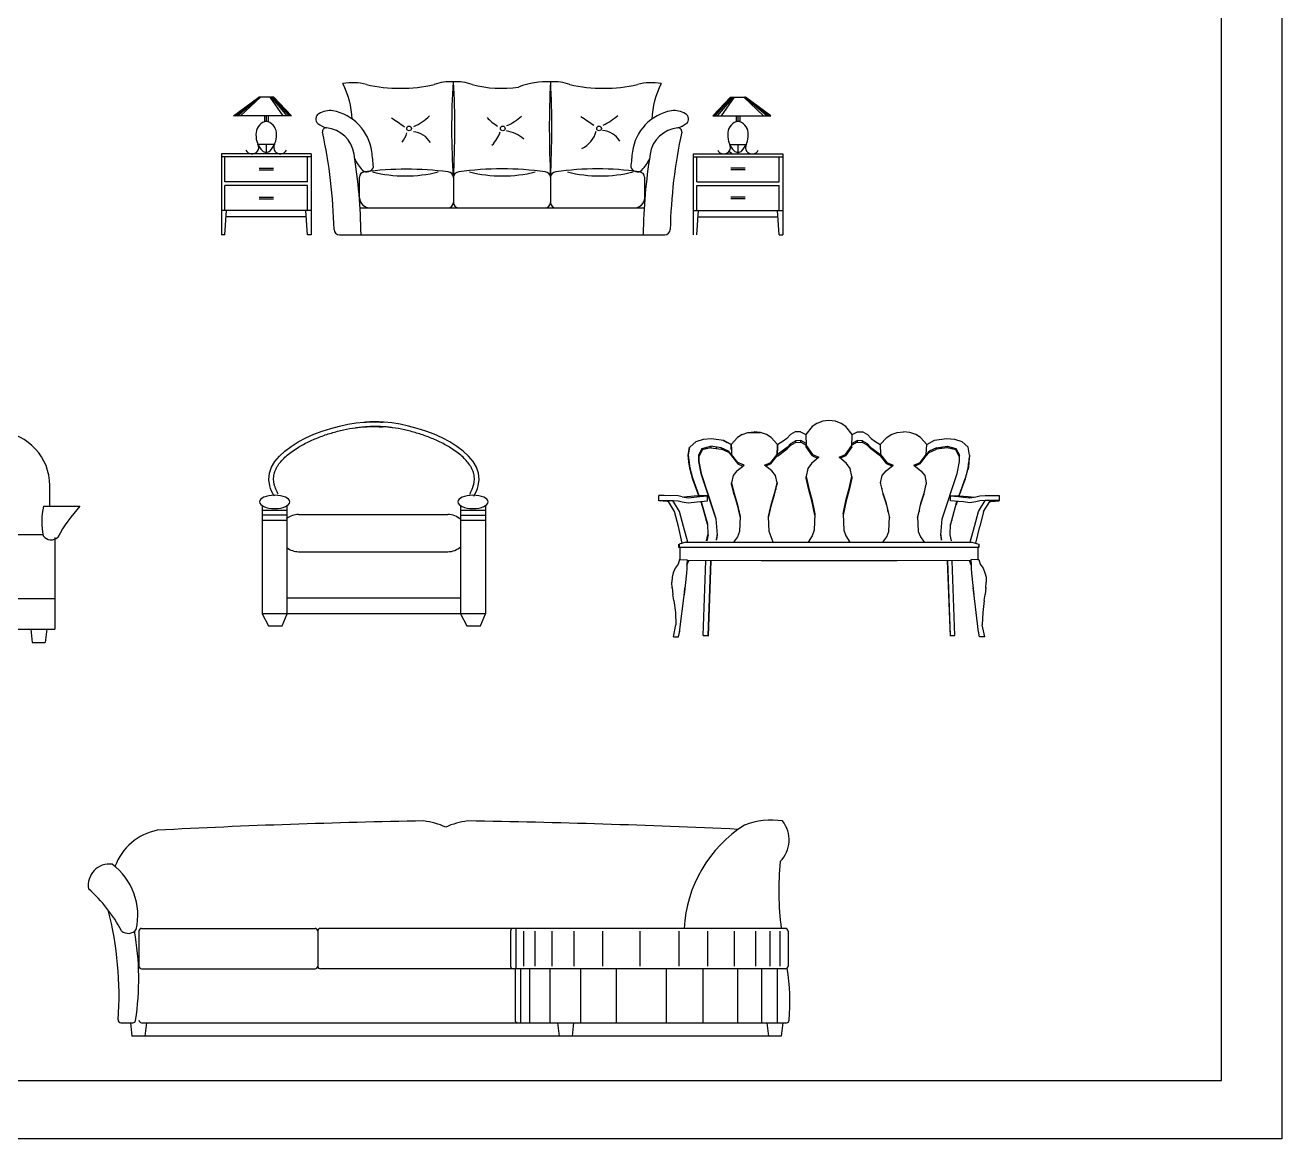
# Model space of a CAD drawing. Header units: inches. Extents: x 11.4 to 53.9, y 10.8 to 35.6.
# Drawn here: x 46.88 to 53.88, y 10.85 to 17.05 of the extents above; entities that cross this region are included whole.
import ezdxf

# ---------------------------------------------------------------- set-up
doc = ezdxf.new("R2010")
doc.units = ezdxf.units.IN
doc.header["$MEASUREMENT"] = 0
for name, color, linetype in [('02', 2, 'Continuous'), ('1', 1, 'Continuous'), ('4', 4, 'Continuous'), ('kadrbm', 4, 'Continuous')]:
    doc.layers.add(name, color=color, linetype=linetype)

# ---------------------------------------------------------------- blocks, each defined once
blk = doc.blocks.new('kadrbm')
at = {"layer": 'kadrbm', "color": 4}
blk.add_lwpolyline([(0, 0), (0, 24.7972), (21, 24.7972), (21, 0), (0, 0)], close=True, dxfattribs=at)
blk.add_lwpolyline([(20.6631, 0.3257), (20.6631, 24.4603), (0.3369, 24.4603), (0.3369, 0.3257), (20.6631, 0.3257)], dxfattribs=at)

msp = doc.modelspace()

# ---------------------------------------------------------------- linework, layer by layer
at = {"layer": '02'}
for p, q in [((48.0383, 16.5398), (48.1799, 16.6443)), ((48.0477, 16.5398), (48.1819, 16.6443)), ((48.0608, 16.5398), (48.1845, 16.6443)), ((48.0785, 16.5398), (48.1888, 16.6443)), ((48.2629, 16.6443), (48.1799, 16.6443)), ((48.242, 16.6443), (48.3145, 16.5398)), ((48.2482, 16.6443), (48.3365, 16.5398)), ((48.2551, 16.6443), (48.3493, 16.5398)), ((48.261, 16.6443), (48.356, 16.5398)), ((48.2629, 16.6443), (48.3614, 16.5398)), ((50.8063, 16.6443), (50.7079, 16.5398)), ((50.8083, 16.6443), (50.7133, 16.5398)), ((50.8141, 16.6443), (50.72, 16.5398)), ((50.8211, 16.6443), (50.7327, 16.5398)), ((50.8273, 16.6443), (50.7548, 16.5398)), ((50.8063, 16.6443), (50.8894, 16.6443)), ((50.9908, 16.5398), (50.8804, 16.6443)), ((51.0085, 16.5398), (50.8848, 16.6443)), ((51.0215, 16.5398), (50.8873, 16.6443)), ((51.0309, 16.5398), (50.8894, 16.6443)), ((48.3614, 16.5398), (48.0383, 16.5398)), ((48.2114, 16.5398), (48.2114, 16.5077)), ((48.2214, 16.5398), (48.2214, 16.5094)), ((48.2314, 16.5398), (48.2314, 16.5077)), ((50.7079, 16.5398), (51.0309, 16.5398)), ((50.8379, 16.5398), (50.8379, 16.5077)), ((50.8479, 16.5398), (50.8479, 16.5094)), ((50.8579, 16.5398), (50.8579, 16.5077)), ((48.2667, 16.3803), (48.1761, 16.3803)), ((48.2214, 16.3803), (48.2214, 16.3279)), ((50.8025, 16.3803), (50.8932, 16.3803)), ((50.8479, 16.3803), (50.8479, 16.3279)), ((50.8127, 16.3279), (50.7981, 16.3425)), ((48.7398, 16.0831), (48.7398, 16.1979)), ((49.2634, 16.1979), (49.2634, 16.0579)), ((49.8044, 16.1979), (49.8044, 16.0579)), ((50.3294, 16.0831), (50.3294, 16.1979)), ((48.7437, 16.0279), (50.3255, 16.0279)), ((48.6287, 15.8779), (50.4406, 15.8779)), ((51.3194, 14.8401), (51.2864, 14.8285)), ((51.3545, 14.8439), (51.3194, 14.8401)), ((51.39, 14.8401), (51.3545, 14.8439)), ((51.423, 14.8285), (51.39, 14.8401)), ((50.8704, 14.7668), (50.8448, 14.7502)), ((50.8704, 14.7668), (50.9034, 14.7772)), ((50.9034, 14.7772), (50.9386, 14.7807)), ((50.9034, 14.7772), (50.974, 14.7772)), ((50.974, 14.7772), (50.9386, 14.7807)), ((51.0071, 14.7668), (50.974, 14.7772)), ((51.0323, 14.7502), (51.0071, 14.7668)), ((51.1398, 14.7656), (51.1196, 14.7445)), ((51.1668, 14.7807), (51.1398, 14.7656)), ((51.1962, 14.7821), (51.1668, 14.7807)), ((51.1962, 14.7821), (51.225, 14.7665)), ((51.2612, 14.8103), (51.225, 14.7665)), ((51.225, 14.7665), (51.2275, 14.7055)), ((51.2864, 14.8285), (51.2612, 14.8103)), ((51.4482, 14.8103), (51.423, 14.8285)), ((51.4844, 14.7665), (51.4482, 14.8103)), ((51.482, 14.697), (51.4844, 14.7665)), ((51.4844, 14.7665), (51.5132, 14.7821)), ((51.5132, 14.7821), (51.5427, 14.7807)), ((51.5427, 14.7807), (51.5696, 14.7656)), ((51.5696, 14.7656), (51.5899, 14.7445)), ((51.6758, 14.7502), (51.701, 14.7668)), ((51.701, 14.7668), (51.734, 14.7772)), ((51.734, 14.7772), (51.7695, 14.7807)), ((51.8046, 14.7772), (51.7695, 14.7807)), ((51.8376, 14.7668), (51.8046, 14.7772)), ((51.8632, 14.7502), (51.8376, 14.7668)), ((50.5705, 14.6508), (50.5783, 14.6955)), ((50.5719, 14.6508), (50.5797, 14.6955)), ((50.5797, 14.6955), (50.6159, 14.7277)), ((50.6145, 14.7277), (50.6553, 14.741)), ((50.6468, 14.6882), (50.6965, 14.7007)), ((50.6539, 14.741), (50.7011, 14.7433)), ((50.6723, 14.6868), (50.6723, 14.6944)), ((50.7565, 14.6927), (50.6951, 14.7007)), ((50.6965, 14.7007), (50.6965, 14.6929)), ((50.6997, 14.7433), (50.7675, 14.7341)), ((50.7263, 14.6967), (50.7263, 14.6889)), ((50.766, 14.7341), (50.7873, 14.7223)), ((50.7675, 14.7341), (50.809, 14.7104)), ((50.8104, 14.7104), (50.7888, 14.7223)), ((50.8448, 14.7502), (50.809, 14.7104)), ((50.809, 14.7104), (50.8115, 14.6548)), ((50.8101, 14.6828), (50.809, 14.7104)), ((50.8104, 14.7104), (50.8115, 14.6828)), ((51.0685, 14.7104), (51.0323, 14.7502)), ((51.066, 14.6473), (51.0685, 14.7104)), ((51.0674, 14.6548), (51.0699, 14.7104)), ((51.1217, 14.6946), (51.0674, 14.6548)), ((51.0685, 14.7104), (51.0685, 14.7026)), ((51.099, 14.7296), (51.0699, 14.7104)), ((51.1196, 14.7445), (51.099, 14.7296)), ((51.1217, 14.6946), (51.1419, 14.7157)), ((51.1419, 14.7071), (51.1217, 14.6861)), ((51.1217, 14.6861), (51.1217, 14.6946)), ((51.1419, 14.7157), (51.1689, 14.7306)), ((51.1419, 14.7071), (51.1689, 14.722)), ((51.1419, 14.7071), (51.1419, 14.7157)), ((51.1984, 14.7322), (51.1689, 14.7306)), ((51.1689, 14.7306), (51.1689, 14.722)), ((51.1689, 14.722), (51.1984, 14.7237)), ((51.2271, 14.7164), (51.1984, 14.7322)), ((51.1984, 14.7237), (51.1984, 14.7322)), ((51.1984, 14.7237), (51.2268, 14.7078)), ((51.2275, 14.697), (51.2268, 14.7078)), ((51.2275, 14.7055), (51.2626, 14.656)), ((51.2275, 14.697), (51.2275, 14.7055)), ((51.2626, 14.6475), (51.2275, 14.697)), ((51.4468, 14.656), (51.482, 14.7055)), ((51.482, 14.697), (51.4468, 14.6475)), ((51.482, 14.697), (51.482, 14.7055)), ((51.4823, 14.7164), (51.5111, 14.7322)), ((51.5111, 14.7237), (51.4823, 14.7078)), ((51.5405, 14.7306), (51.5111, 14.7322)), ((51.5111, 14.7322), (51.5111, 14.7237)), ((51.5111, 14.7237), (51.5405, 14.722)), ((51.5405, 14.7306), (51.5675, 14.7157)), ((51.5405, 14.722), (51.5405, 14.7306)), ((51.5675, 14.7071), (51.5405, 14.722)), ((51.5675, 14.7157), (51.5877, 14.6946)), ((51.5675, 14.7071), (51.5675, 14.7157)), ((51.5877, 14.6861), (51.5675, 14.7071)), ((51.5877, 14.6946), (51.642, 14.6548)), ((51.5877, 14.6861), (51.5877, 14.6946)), ((51.5899, 14.7445), (51.6105, 14.7296)), ((51.6105, 14.7296), (51.6396, 14.7104)), ((51.6396, 14.7104), (51.6758, 14.7502)), ((51.6396, 14.7104), (51.642, 14.6548)), ((51.899, 14.7104), (51.8632, 14.7502)), ((51.8965, 14.6548), (51.899, 14.7104)), ((51.899, 14.7104), (51.942, 14.7341)), ((51.942, 14.7341), (52.0083, 14.7433)), ((51.953, 14.6927), (52.013, 14.7007)), ((51.9831, 14.6889), (51.9831, 14.6967)), ((52.0083, 14.7433), (52.0541, 14.741)), ((52.013, 14.7007), (52.0612, 14.6882)), ((52.013, 14.6929), (52.013, 14.7007)), ((52.0371, 14.6944), (52.0371, 14.6868)), ((52.0541, 14.741), (52.0935, 14.7277)), ((52.0935, 14.7277), (52.1297, 14.6955)), ((52.1375, 14.6508), (52.1297, 14.6955)), ((50.5751, 14.6151), (50.5705, 14.6508)), ((50.5808, 14.5794), (50.5719, 14.6508)), ((50.6276, 14.6506), (50.6273, 14.6163)), ((50.6468, 14.6882), (50.6276, 14.6506)), ((50.6482, 14.6882), (50.629, 14.6506)), ((50.6482, 14.6806), (50.629, 14.6428)), ((50.629, 14.6506), (50.629, 14.6163)), ((50.6965, 14.6929), (50.6482, 14.6806)), ((50.6482, 14.6806), (50.6482, 14.6882)), ((50.6965, 14.6929), (50.7565, 14.6849)), ((50.7952, 14.6728), (50.755, 14.6927)), ((50.7565, 14.6849), (50.7565, 14.6927)), ((50.7565, 14.6927), (50.7966, 14.6728)), ((50.7966, 14.6653), (50.7565, 14.6849)), ((50.7952, 14.6728), (50.8115, 14.6548)), ((50.7966, 14.6712), (50.7966, 14.6653)), ((50.7966, 14.6653), (50.8111, 14.6489)), ((50.8115, 14.6473), (50.8111, 14.6489)), ((50.8463, 14.6099), (50.8115, 14.6548)), ((50.8115, 14.6548), (50.8115, 14.6473)), ((50.8115, 14.6473), (50.8463, 14.6023)), ((51.0308, 14.6099), (51.066, 14.6548)), ((51.0308, 14.6023), (51.066, 14.6473)), ((51.066, 14.6473), (51.066, 14.6548)), ((51.067, 14.6828), (51.067, 14.675)), ((51.0674, 14.6466), (51.1217, 14.6861)), ((51.1011, 14.6709), (51.1011, 14.6795)), ((51.2974, 14.6402), (51.2573, 14.6059)), ((51.2626, 14.656), (51.2974, 14.6402)), ((51.2626, 14.6475), (51.2626, 14.656)), ((51.2626, 14.6475), (51.2907, 14.6345)), ((51.412, 14.6402), (51.4468, 14.656)), ((51.4521, 14.6059), (51.412, 14.6402)), ((51.4468, 14.6475), (51.4184, 14.6345)), ((51.4468, 14.6475), (51.4468, 14.656)), ((51.642, 14.6466), (51.5877, 14.6861)), ((51.6083, 14.6795), (51.6083, 14.6709)), ((51.641, 14.6828), (51.641, 14.6785)), ((51.642, 14.6548), (51.6772, 14.6099)), ((51.642, 14.6466), (51.642, 14.6548)), ((51.6772, 14.6023), (51.642, 14.6473)), ((51.8617, 14.6099), (51.8965, 14.6548)), ((51.8617, 14.6023), (51.8965, 14.6473)), ((51.9129, 14.6728), (51.8965, 14.6548)), ((51.8965, 14.6473), (51.9129, 14.6653)), ((51.8965, 14.6548), (51.8965, 14.6473)), ((51.953, 14.6927), (51.9129, 14.6728)), ((51.9129, 14.6653), (51.953, 14.6849)), ((51.9129, 14.6728), (51.9129, 14.6653)), ((52.013, 14.6929), (51.953, 14.6849)), ((51.953, 14.6849), (51.953, 14.6927)), ((52.0612, 14.6806), (52.013, 14.6929)), ((52.0612, 14.6882), (52.0612, 14.6806)), ((52.0612, 14.6882), (52.0804, 14.6506)), ((52.0804, 14.6428), (52.0612, 14.6806)), ((52.0807, 14.6163), (52.0804, 14.6506)), ((52.0804, 14.6158), (52.0804, 14.6506)), ((52.1375, 14.6508), (52.1329, 14.6151)), ((52.1329, 14.6073), (52.1375, 14.643)), ((52.1375, 14.6508), (52.1375, 14.643)), ((50.5794, 14.5794), (50.5751, 14.6151)), ((50.5971, 14.5152), (50.5794, 14.5794)), ((50.5808, 14.5718), (50.5801, 14.5763)), ((50.5971, 14.5228), (50.5808, 14.5794)), ((50.5808, 14.5791), (50.5808, 14.5794)), ((50.5808, 14.5744), (50.5808, 14.5718)), ((50.5889, 14.5434), (50.5808, 14.5718)), ((50.6273, 14.6163), (50.6408, 14.55)), ((50.629, 14.6163), (50.6422, 14.55)), ((50.8413, 14.5642), (50.8207, 14.5375)), ((50.8413, 14.5642), (50.8814, 14.5954)), ((50.8814, 14.5954), (50.8463, 14.6099)), ((50.8463, 14.6023), (50.8463, 14.6099)), ((50.8463, 14.6023), (50.8747, 14.5902)), ((50.9961, 14.5954), (51.0308, 14.6099)), ((51.0358, 14.5642), (50.9961, 14.5954)), ((51.0308, 14.6023), (51.0024, 14.5902)), ((51.0308, 14.6099), (51.0308, 14.6023)), ((51.0567, 14.5375), (51.0358, 14.5642)), ((51.2367, 14.5763), (51.2275, 14.5325)), ((51.2573, 14.6059), (51.2367, 14.5763)), ((51.4727, 14.5763), (51.4521, 14.6059)), ((51.482, 14.5325), (51.4727, 14.5763)), ((51.6513, 14.5375), (51.6722, 14.5642)), ((51.6722, 14.5642), (51.712, 14.5954)), ((51.6772, 14.6099), (51.712, 14.5954)), ((51.6772, 14.6023), (51.6772, 14.6099)), ((51.7052, 14.5902), (51.6772, 14.6023)), ((51.8266, 14.5954), (51.8617, 14.6099)), ((51.8266, 14.5954), (51.8667, 14.5642)), ((51.8617, 14.6023), (51.833, 14.5902)), ((51.8617, 14.6099), (51.8617, 14.6023)), ((51.8667, 14.5642), (51.8873, 14.5375)), ((52.0673, 14.55), (52.0807, 14.6163)), ((52.1123, 14.5152), (52.1287, 14.5794)), ((52.1287, 14.5794), (52.1329, 14.6151)), ((52.1329, 14.6073), (52.1287, 14.5718)), ((52.1287, 14.5794), (52.1287, 14.5718)), ((52.1329, 14.6151), (52.1329, 14.6073)), ((50.5889, 14.5512), (50.5889, 14.551)), ((50.5889, 14.5434), (50.5889, 14.5462)), ((50.6205, 14.4532), (50.5957, 14.5228)), ((50.6322, 14.4241), (50.5971, 14.5228)), ((50.5971, 14.5226), (50.5971, 14.5228)), ((50.5971, 14.5152), (50.5971, 14.5188)), ((50.6219, 14.4454), (50.5971, 14.5152)), ((50.6095, 14.484), (50.6095, 14.4802)), ((50.6408, 14.55), (50.7238, 14.2968)), ((50.6422, 14.55), (50.7149, 14.329)), ((50.8207, 14.5375), (50.8115, 14.4977)), ((50.8115, 14.4977), (50.8257, 14.4379)), ((50.8115, 14.4899), (50.8115, 14.4977)), ((50.8257, 14.4303), (50.8115, 14.4899)), ((51.0514, 14.4379), (51.066, 14.4977)), ((51.0514, 14.4303), (51.066, 14.4899)), ((51.066, 14.4977), (51.0567, 14.5375)), ((51.066, 14.4977), (51.066, 14.4899)), ((51.2275, 14.5325), (51.2417, 14.4667)), ((51.2275, 14.524), (51.2275, 14.5325)), ((51.2417, 14.4582), (51.2275, 14.524)), ((51.2346, 14.4911), (51.2346, 14.4996)), ((51.4678, 14.4667), (51.482, 14.5325)), ((51.482, 14.524), (51.4678, 14.4582)), ((51.4749, 14.4996), (51.4749, 14.4911)), ((51.482, 14.5325), (51.482, 14.524)), ((51.642, 14.4977), (51.6513, 14.5375)), ((51.6566, 14.4379), (51.642, 14.4977)), ((51.642, 14.4977), (51.642, 14.4899)), ((51.642, 14.4899), (51.6566, 14.4303)), ((51.8965, 14.4977), (51.8823, 14.4379)), ((51.8823, 14.4303), (51.8965, 14.4899)), ((51.8873, 14.5375), (51.8965, 14.4977)), ((51.8965, 14.4977), (51.8965, 14.4899)), ((51.9842, 14.2968), (52.0673, 14.55)), ((52.1123, 14.5228), (52.0772, 14.4241)), ((52.0797, 14.4241), (52.1123, 14.5152)), ((52.0999, 14.4802), (52.0999, 14.488)), ((52.1123, 14.5228), (52.1123, 14.5152)), ((52.1205, 14.5512), (52.1205, 14.5434)), ((50.4367, 14.4272), (50.4072, 14.4263)), ((50.4072, 14.3986), (50.4072, 14.4263)), ((50.5155, 14.4251), (50.4367, 14.4272)), ((50.5364, 14.4192), (50.5155, 14.4251)), ((50.5364, 14.4192), (50.5701, 14.4132)), ((50.6038, 14.4227), (50.546, 14.4175)), ((50.5701, 14.4132), (50.6347, 14.4215)), ((50.6326, 14.4244), (50.6038, 14.4227)), ((50.6305, 14.4241), (50.6205, 14.4532)), ((50.6219, 14.4492), (50.6219, 14.4454)), ((50.6294, 14.4241), (50.6219, 14.4454)), ((50.678, 14.4244), (50.6326, 14.4244)), ((50.6347, 14.4215), (50.678, 14.4244)), ((50.678, 14.3967), (50.678, 14.4244)), ((50.8186, 14.4601), (50.8186, 14.4677)), ((50.8257, 14.4379), (50.8438, 14.3832)), ((50.8257, 14.4303), (50.8257, 14.4379)), ((50.8257, 14.4303), (50.8438, 14.3754)), ((51.0337, 14.3832), (51.0514, 14.4379)), ((51.0337, 14.3754), (51.0514, 14.4303)), ((51.0514, 14.4303), (51.0514, 14.4379)), ((51.0589, 14.4677), (51.0589, 14.4601)), ((51.2417, 14.4667), (51.2598, 14.4066)), ((51.2417, 14.4667), (51.2417, 14.4582)), ((51.2598, 14.3981), (51.2417, 14.4582)), ((51.4497, 14.4066), (51.4678, 14.4667)), ((51.4678, 14.4582), (51.4497, 14.3981)), ((51.4678, 14.4582), (51.4678, 14.4667)), ((51.6491, 14.4677), (51.6491, 14.4601)), ((51.6743, 14.3832), (51.6566, 14.4379)), ((51.6566, 14.4303), (51.6566, 14.4379)), ((51.6566, 14.4303), (51.6743, 14.3754)), ((51.8823, 14.4379), (51.8642, 14.3832)), ((51.8642, 14.3754), (51.8823, 14.4303)), ((51.8823, 14.4379), (51.8823, 14.4303)), ((51.8894, 14.4601), (51.8894, 14.4677)), ((52.0314, 14.4244), (52.0772, 14.4244)), ((52.0314, 14.4244), (52.0751, 14.4215)), ((52.0314, 14.3967), (52.0314, 14.4244)), ((52.0751, 14.4215), (52.0889, 14.4201)), ((52.0772, 14.4244), (52.1287, 14.4211)), ((52.0875, 14.4532), (52.0875, 14.4454)), ((52.0889, 14.4201), (52.1028, 14.4185)), ((52.1028, 14.4185), (52.1393, 14.4132)), ((52.1287, 14.4211), (52.1631, 14.4175)), ((52.1393, 14.4132), (52.173, 14.4192)), ((52.173, 14.4192), (52.1801, 14.4211)), ((52.1801, 14.4211), (52.194, 14.4251)), ((52.194, 14.4251), (52.2245, 14.4265)), ((52.2245, 14.4265), (52.2728, 14.4272)), ((52.2728, 14.4272), (52.3022, 14.4263)), ((52.3022, 14.4263), (52.3022, 14.3986)), ((48.2001, 13.7685), (48.2001, 14.3693)), ((49.4423, 14.3707), (49.4423, 13.7685)), ((50.4072, 14.3986), (50.4367, 14.3995)), ((50.4076, 14.3974), (50.4072, 14.3986)), ((50.4537, 14.3941), (50.4076, 14.3974)), ((50.4367, 14.3995), (50.4849, 14.399)), ((50.4612, 14.3929), (50.4537, 14.3941)), ((50.4945, 14.3375), (50.4604, 14.3943)), ((50.4849, 14.399), (50.5155, 14.3974)), ((50.5229, 14.3375), (50.4857, 14.399)), ((50.5155, 14.3974), (50.5364, 14.3915)), ((50.5364, 14.3915), (50.5701, 14.3856)), ((50.5701, 14.3856), (50.6205, 14.3924)), ((50.6205, 14.3924), (50.678, 14.3967)), ((50.6404, 14.3941), (50.6471, 14.3756)), ((50.6457, 14.3834), (50.6415, 14.3941)), ((50.6471, 14.3834), (50.6429, 14.3943)), ((50.6784, 14.2672), (50.6457, 14.3834)), ((50.6798, 14.2672), (50.6471, 14.3834)), ((50.6471, 14.3756), (50.6471, 14.3782)), ((50.6471, 14.3756), (50.6784, 14.2639)), ((50.6553, 14.3468), (50.6553, 14.3491)), ((50.8438, 14.3832), (50.8605, 14.3094)), ((50.8438, 14.3754), (50.8438, 14.3832)), ((50.8438, 14.3754), (50.8601, 14.303)), ((50.8519, 14.3385), (50.8519, 14.3463)), ((51.017, 14.3094), (51.0337, 14.3832)), ((51.017, 14.303), (51.0337, 14.3754)), ((51.0252, 14.3385), (51.0252, 14.3463)), ((51.0337, 14.3754), (51.0337, 14.3832)), ((51.2598, 14.4066), (51.2765, 14.3252)), ((51.2598, 14.4066), (51.2598, 14.3981)), ((51.2761, 14.3181), (51.2598, 14.3981)), ((51.2683, 14.3659), (51.2683, 14.3574)), ((51.433, 14.3252), (51.4497, 14.4066)), ((51.4497, 14.3981), (51.433, 14.3181)), ((51.4411, 14.3574), (51.4411, 14.3659)), ((51.4497, 14.3981), (51.4497, 14.4066)), ((51.691, 14.3094), (51.6743, 14.3832)), ((51.6743, 14.3754), (51.6743, 14.3832)), ((51.6743, 14.3754), (51.6907, 14.303)), ((51.6829, 14.3385), (51.6829, 14.3463)), ((51.8561, 14.3463), (51.8476, 14.3094)), ((51.8642, 14.3832), (51.8561, 14.3463)), ((51.8561, 14.3385), (51.8642, 14.3754)), ((51.8561, 14.3463), (51.8561, 14.3385)), ((51.8642, 14.3832), (51.8642, 14.3754)), ((52.0623, 14.3834), (52.0296, 14.2594)), ((52.0751, 14.3938), (52.0314, 14.3967)), ((52.0541, 14.3543), (52.0541, 14.3468)), ((52.0662, 14.3943), (52.0623, 14.3834)), ((52.069, 14.3941), (52.0623, 14.3756)), ((52.0623, 14.3834), (52.0623, 14.3756)), ((52.1028, 14.3908), (52.0751, 14.3938)), ((52.1393, 14.3856), (52.1028, 14.3908)), ((52.1503, 14.3877), (52.1393, 14.3856)), ((52.173, 14.3915), (52.1503, 14.3877)), ((52.1801, 14.3936), (52.173, 14.3915)), ((52.194, 14.3974), (52.1801, 14.3936)), ((52.1865, 14.3375), (52.2233, 14.399)), ((52.2245, 14.399), (52.194, 14.3974)), ((52.2149, 14.3375), (52.2493, 14.3943)), ((52.2728, 14.3995), (52.2245, 14.399)), ((52.2483, 14.3929), (52.2557, 14.3941)), ((52.2557, 14.3941), (52.2792, 14.3962)), ((52.3022, 14.3986), (52.2728, 14.3995)), ((52.2792, 14.3962), (52.3019, 14.3974)), ((52.3019, 14.3974), (52.3022, 14.3986)), ((50.5158, 14.2545), (50.4945, 14.3375)), ((50.5446, 14.2545), (50.5229, 14.3375)), ((50.6635, 14.3176), (50.6635, 14.32)), ((50.6716, 14.2885), (50.6716, 14.2911)), ((50.7149, 14.329), (50.7252, 14.2968)), ((50.7238, 14.2968), (50.7313, 14.2088)), ((50.7252, 14.2968), (50.7327, 14.2088)), ((50.8605, 14.3094), (50.8562, 14.2265)), ((51.0213, 14.2265), (51.017, 14.3094)), ((51.2765, 14.3252), (51.2722, 14.2344)), ((51.433, 14.3252), (51.4372, 14.2344)), ((51.6868, 14.2265), (51.691, 14.3094)), ((51.8476, 14.303), (51.8561, 14.3385)), ((51.8476, 14.3094), (51.8518, 14.2265)), ((51.9767, 14.2088), (51.9842, 14.2968)), ((52.0378, 14.2964), (52.0378, 14.2885)), ((52.046, 14.3252), (52.046, 14.3176)), ((52.1652, 14.2545), (52.1865, 14.3375)), ((52.2149, 14.3375), (52.1936, 14.2545)), ((46.9787, 14.208), (46.1994, 14.208)), ((50.5378, 14.1617), (50.5158, 14.2545)), ((50.5687, 14.1679), (50.5446, 14.2545)), ((50.6731, 14.175), (50.6805, 14.2083)), ((50.6819, 14.2083), (50.6745, 14.175)), ((50.6819, 14.2083), (50.6798, 14.2672)), ((50.7313, 14.2088), (50.727, 14.1825)), ((50.7327, 14.2088), (50.7288, 14.1825)), ((50.7327, 14.201), (50.7327, 14.2088)), ((50.8562, 14.2265), (50.8448, 14.197)), ((51.0434, 14.1669), (51.0213, 14.2265)), ((51.2722, 14.2344), (51.2612, 14.2017)), ((51.4372, 14.2344), (51.4482, 14.2017)), ((51.6758, 14.197), (51.6868, 14.2265)), ((51.8518, 14.2265), (51.8632, 14.197)), ((51.981, 14.1825), (51.9767, 14.2088)), ((51.9767, 14.2088), (51.9767, 14.201)), ((52.0296, 14.2672), (52.0275, 14.2071)), ((52.0275, 14.2083), (52.0346, 14.175)), ((52.0296, 14.2672), (52.0296, 14.2594)), ((52.1404, 14.1676), (52.1652, 14.2545)), ((52.1713, 14.1612), (52.1936, 14.2545)), ((47.0436, 14.193), (47.0436, 13.683)), ((50.5165, 14.1563), (50.5165, 14.1402)), ((50.5165, 14.1402), (52.1911, 14.1402)), ((50.5584, 14.1669), (50.5197, 14.1563)), ((50.5197, 14.1563), (50.5204, 14.1402)), ((50.5268, 14.0704), (50.5268, 14.1402)), ((50.5584, 14.1669), (52.1496, 14.1669)), ((50.7291, 14.1776), (50.7327, 14.201)), ((50.8448, 14.197), (50.8237, 14.1669)), ((51.2612, 14.2017), (51.2387, 14.1669)), ((51.4482, 14.2017), (51.4698, 14.1669)), ((51.6547, 14.1669), (51.6758, 14.197)), ((51.8632, 14.197), (51.8837, 14.1669)), ((51.9767, 14.201), (51.9803, 14.1776)), ((51.9817, 14.1776), (51.981, 14.1825)), ((51.981, 14.1825), (51.981, 14.1776)), ((52.1496, 14.1669), (52.1883, 14.1563)), ((52.1826, 14.1402), (52.1826, 14.0704)), ((52.1883, 14.1563), (52.1876, 14.1402)), ((52.1911, 14.1402), (52.1911, 14.1563)), ((50.5219, 14.0704), (50.5144, 14.0443)), ((50.5258, 14.0706), (50.5219, 14.0704)), ((50.5258, 14.0706), (50.5648, 14.0685)), ((50.5648, 14.0685), (50.563, 14.0422)), ((50.5648, 14.0685), (50.563, 14.0372)), ((50.563, 14.0382), (50.5737, 14.0642)), ((50.9762, 14.0623), (50.5644, 14.0642)), ((52.1446, 14.0642), (51.7336, 14.0623)), ((52.1468, 14.0382), (52.1361, 14.0642)), ((52.184, 14.0706), (52.145, 14.0685)), ((52.145, 14.0685), (52.1468, 14.0372)), ((52.145, 14.0685), (52.1468, 14.0422)), ((52.184, 14.0706), (52.1879, 14.0704)), ((52.1879, 14.0704), (52.1954, 14.0443)), ((50.4871, 13.997), (50.4809, 13.9714)), ((50.4974, 14.0226), (50.4871, 13.997)), ((50.5144, 14.0443), (50.4974, 14.0226)), ((50.5616, 13.9947), (50.5481, 13.8744)), ((50.563, 14.0202), (50.5616, 13.9947)), ((50.563, 14.0422), (50.563, 14.0202)), ((50.6542, 13.6482), (50.6695, 14.0637)), ((50.6954, 14.0635), (50.6805, 13.6475)), ((50.6965, 14.0635), (50.6812, 13.6444)), ((50.6961, 14.0635), (50.6965, 14.0635)), ((51.7336, 14.0623), (50.9762, 14.0623)), ((52.0133, 14.0635), (52.0286, 13.6444)), ((52.0137, 14.0635), (52.0133, 14.0635)), ((52.0144, 14.0635), (52.0293, 13.6475)), ((52.0555, 13.6482), (52.0403, 14.0637)), ((52.1468, 14.0422), (52.1468, 14.0202)), ((52.1468, 14.0202), (52.1482, 13.9947)), ((52.1482, 13.9947), (52.1617, 13.8744)), ((52.1954, 14.0443), (52.2124, 14.0226)), ((52.2124, 14.0226), (52.2227, 13.997)), ((52.2227, 13.997), (52.2289, 13.9714)), ((50.4809, 13.9714), (50.4793, 13.944)), ((50.4817, 13.9102), (50.4793, 13.944)), ((52.228, 13.9102), (52.2305, 13.944)), ((52.2289, 13.9714), (52.2305, 13.944)), ((49.3041, 13.8546), (48.3364, 13.8546)), ((50.4817, 13.9142), (50.486, 13.8763)), ((50.491, 13.8425), (50.486, 13.8763)), ((50.5226, 13.6662), (50.5492, 13.8849)), ((50.5492, 13.8849), (50.5527, 13.9123)), ((52.1606, 13.8849), (52.1571, 13.9123)), ((52.1872, 13.6662), (52.1606, 13.8849)), ((52.2188, 13.8425), (52.2238, 13.8763)), ((52.228, 13.9142), (52.2238, 13.8763)), ((47.0436, 13.8516), (46.1345, 13.8516)), ((50.491, 13.8425), (50.4995, 13.7748)), ((52.2188, 13.8425), (52.2103, 13.7748)), ((48.1994, 13.7688), (48.2343, 13.7005)), ((49.4423, 13.7685), (48.1995, 13.7685)), ((48.3099, 13.7005), (48.3384, 13.7685)), ((49.3034, 13.7688), (49.3382, 13.7005)), ((49.4139, 13.7005), (49.4423, 13.7685)), ((50.4995, 13.7748), (50.502, 13.7067)), ((52.2103, 13.7748), (52.2078, 13.7067)), ((46.1345, 13.683), (47.0436, 13.683)), ((46.9098, 13.683), (46.9189, 13.608)), ((46.9994, 13.683), (46.9903, 13.608)), ((50.4885, 13.6409), (50.502, 13.7067)), ((50.5172, 13.64), (50.5236, 13.6724)), ((50.6542, 13.6482), (50.6805, 13.6475)), ((52.0293, 13.6475), (52.0555, 13.6482)), ((52.1926, 13.64), (52.1862, 13.6724)), ((52.2213, 13.6409), (52.2078, 13.7067)), ((50.4881, 13.6409), (50.4885, 13.6409)), ((50.4885, 13.6409), (50.4892, 13.6404)), ((50.4892, 13.6404), (50.4949, 13.64)), ((50.4949, 13.64), (50.5172, 13.64)), ((52.2149, 13.64), (52.1926, 13.64)), ((52.2206, 13.6404), (52.2149, 13.64)), ((52.2213, 13.6409), (52.2206, 13.6404)), ((52.2217, 13.6409), (52.2213, 13.6409)), ((47.5125, 12.0022), (47.5125, 11.8072)), ((47.5275, 12.0172), (48.493, 12.0172)), ((48.508, 12.0022), (48.508, 11.8072)), ((51.1116, 12.0172), (48.523, 12.0172)), ((49.5815, 12.0022), (49.5815, 11.8072)), ((49.6116, 12.0172), (49.6116, 11.7922)), ((49.6539, 12.0022), (49.6539, 11.8072)), ((49.7174, 12.0022), (49.7174, 11.8072)), ((49.8106, 12.0022), (49.8106, 11.8072)), ((49.9333, 12.0022), (49.9333, 11.8072)), ((50.0942, 12.0022), (50.0942, 11.8072)), ((50.3017, 12.0022), (50.3017, 11.8072)), ((50.5176, 12.0022), (50.5176, 11.8072)), ((50.6785, 12.0022), (50.6785, 11.8072)), ((50.8267, 12.0022), (50.8267, 11.8072)), ((50.9453, 12.0022), (50.9453, 11.8072)), ((51.0257, 12.0022), (51.0257, 11.8072)), ((51.0807, 12.0022), (51.0807, 11.8072)), ((51.1266, 12.0022), (51.1266, 11.8072)), ((47.5275, 11.7922), (48.493, 11.7922)), ((51.1116, 11.7922), (48.523, 11.7922)), ((49.6065, 11.7922), (49.6065, 11.5072)), ((49.6375, 11.7922), (49.6375, 11.4922)), ((49.6865, 11.7922), (49.6865, 11.4922)), ((49.8, 11.7922), (49.8, 11.4922)), ((49.9703, 11.7922), (49.9703, 11.4922)), ((50.1689, 11.7922), (50.1689, 11.4922)), ((50.4475, 11.7922), (50.4475, 11.4922)), ((50.6514, 11.7922), (50.6514, 11.4922)), ((50.8448, 11.7922), (50.8448, 11.4922)), ((50.979, 11.7922), (50.979, 11.4922)), ((51.0667, 11.7922), (51.0667, 11.4922)), ((47.4118, 11.4922), (47.4792, 11.4922)), ((47.4647, 11.4922), (47.4737, 11.4172)), ((47.5275, 11.4922), (51.1181, 11.4922)), ((47.5543, 11.4922), (47.5452, 11.4172)), ((49.8432, 11.4922), (49.8523, 11.4172)), ((49.9328, 11.4922), (49.9238, 11.4172)), ((51.008, 11.4922), (51.0171, 11.4172)), ((51.0976, 11.4922), (51.0886, 11.4172))]:
    msp.add_line(p, q, dxfattribs=at)
for centre in [(49.0164, 16.4699), (49.5384, 16.4699), (50.0744, 16.4699)]:
    msp.add_circle(centre, 0.013, dxfattribs=at)
for centre, radius, start, end in [((48.7011, 16.3939), 0.3304, 76.30082, 99.36067), ((49.2424, 16.472), 0.2576, 85.54769, 109.49995), ((52.9681, 16.4704), 3.7148, 176.00937, 184.20644), ((49.2824, 16.472), 0.2576, 70.50005, 94.45231), ((44.5683, 16.4722), 4.7031, 356.65588, 3.12831), ((49.7796, 16.3123), 0.4174, 86.45977, 111.53724), ((55.2229, 16.4736), 5.4255, 177.30299, 182.91281), ((44.3858, 16.4736), 5.4255, 357.08719, 2.69701), ((49.8254, 16.472), 0.2576, 70.50005, 94.45231), ((50.3666, 16.3939), 0.3304, 80.63933, 103.69918), ((48.1933, 16.492), 0.5081, 3.39339, 26.6543), ((48.9679, 17.5283), 0.8349, 256.95174, 283.04826), ((49.5315, 17.3213), 0.628, 254.9449, 278.69138), ((50.0999, 17.5283), 0.8349, 256.95174, 283.04826), ((50.8745, 16.492), 0.5081, 153.3457, 176.60661), ((48.5283, 16.5231), 0.0318, 115.95738, 233.09066), ((48.5813, 16.4333), 0.136, 85.51281, 119.47377), ((48.5416, 16.3031), 0.2705, 8.03442, 79.28495), ((48.0043, 15.125), 1.6741, 53.91249, 56.86523), ((48.9248, 16.7517), 0.2953, 293.46996, 314.17838), ((49.6218, 16.6787), 0.2257, 220.86472, 240.13335), ((49.4438, 16.7567), 0.2953, 293.46996, 312.2498), ((49.0583, 15.133), 1.6741, 53.91249, 56.86523), ((49.9788, 16.7597), 0.2953, 293.46996, 312.56726), ((50.5276, 16.3031), 0.2705, 100.71505, 171.96558), ((50.488, 16.4333), 0.136, 60.52623, 94.48719), ((50.541, 16.5231), 0.0318, 306.90934, 64.04262), ((48.2391, 16.4378), 0.0752, 111.63332, 181.39282), ((48.2214, 16.4794), 0.03, 66.9141, 113.0859), ((48.2037, 16.4378), 0.0752, 358.60718, 68.36668), ((48.594, 16.6031), 0.1353, 231.19617, 254.2635), ((48.5544, 16.4531), 0.02, 85.1305, 192.14695), ((45.7143, 15.8418), 2.8852, 1.30031, 12.14695), ((48.5416, 16.3031), 0.1705, 8.03442, 85.1305), ((48.8623, 16.4844), 0.1472, 321.47968, 344.85677), ((49.0324, 16.3331), 0.118, 29.30452, 86.1442), ((49.3566, 16.5023), 0.1744, 314.20914, 342.88148), ((49.5288, 16.2688), 0.1896, 48.1634, 80.72461), ((49.9163, 16.4924), 0.1472, 294.94141, 344.85677), ((50.0864, 16.3411), 0.118, 29.30452, 86.1442), ((50.5276, 16.3031), 0.1705, 94.8695, 171.96558), ((53.355, 15.8418), 2.8852, 167.85305, 178.69969), ((50.4753, 16.6031), 0.1353, 285.7365, 308.80383), ((50.5148, 16.4531), 0.02, 347.85305, 94.8695), ((50.8656, 16.4378), 0.0752, 111.63332, 181.39282), ((50.8479, 16.4794), 0.03, 66.9141, 113.0859), ((50.8301, 16.4378), 0.0752, 358.60718, 68.36668), ((48.1421, 16.3651), 0.0372, 204.69227, 26.98257), ((48.2907, 16.4344), 0.1268, 179.28387, 224.25611), ((48.1521, 16.4344), 0.1268, 315.74389, 0.71613), ((48.3007, 16.3651), 0.0372, 153.01743, 335.30773), ((50.7686, 16.3651), 0.0372, 204.69227, 26.98257), ((50.9172, 16.4344), 0.1268, 179.28387, 224.25611), ((50.7785, 16.4344), 0.1268, 315.74389, 0.71613), ((50.9271, 16.3651), 0.0372, 153.01743, 335.30773), ((48.2214, 16.3669), 0.03, 224.25611, 315.74389), ((45.7143, 15.8418), 3.0352, 0.71797, 9.19909), ((45.2945, 15.9442), 3.5372, 5.04909, 6.43992), ((53.7747, 15.9442), 3.5372, 173.56008, 174.95091), ((53.355, 15.8418), 3.0352, 170.80091, 179.28203), ((50.8479, 16.3669), 0.03, 224.25611, 315.74389), ((48.9044, 16.3828), 0.2068, 203.35626, 224.57965), ((48.7819, 16.2657), 0.0375, 228.51768, 344.23363), ((49.0016, 14.4478), 1.7951, 82.58201, 97.41799), ((49.5339, 14.5476), 1.6974, 81.85473, 98.14527), ((50.0661, 14.6725), 1.5726, 81.52508, 98.47492), ((50.2873, 16.2657), 0.0375, 195.76637, 311.48232), ((50.1649, 16.3828), 0.2068, 315.42035, 336.64374), ((48.7698, 16.1979), 0.03, 90, 180), ((48.9959, 16.9554), 0.75, 255.91744, 284.08256), ((49.2334, 16.1979), 0.03, 0, 90), ((49.2934, 16.1979), 0.03, 90, 180), ((49.5359, 16.9554), 0.75, 255.91744, 284.08256), ((49.7744, 16.1979), 0.03, 0, 90), ((49.8344, 16.1979), 0.03, 90, 180), ((50.0809, 16.9554), 0.75, 255.91744, 284.08256), ((50.2979, 16.1979), 0.03, 0, 90), ((48.7996, 16.0879), 0.06, 184.56147, 270), ((49.2334, 16.0579), 0.03, 270, 0), ((49.2934, 16.0579), 0.03, 180, 270), ((49.7744, 16.0579), 0.03, 270, 0), ((49.8344, 16.0579), 0.03, 180, 270), ((50.2696, 16.0879), 0.06, 270, 355.43853), ((48.6287, 15.9079), 0.03, 181.30031, 270), ((50.4406, 15.9079), 0.03, 270, 358.69969), ((47.3249, 14.2809), 0.3539, 165.83478, 192.97128), ((47.8035, 13.7984), 0.8412, 137.42325, 151.91315), ((47.0241, 14.2365), 0.0562, 218.48335, 311.58359), ((49.8086, -29.4707), 42.0918, 90.96715, 92.98763), ((49.0589, 12.2455), 0.3717, 64.2226, 83.94448), ((49.3821, 12.2455), 0.3717, 96.05552, 115.7774), ((48.5745, -36.626), 49.2471, 87.35278, 89.10593), ((51.0319, 12.2122), 0.408, 80.98668, 111.25116), ((50.961, 12.5096), 0.1712, 315.39148, 38.05575), ((47.6795, 12.2502), 0.3204, 101.66188, 159.60157), ((51.2772, 11.977), 0.7303, 122.57238, 176.84376), ((52.767, 12.2275), 1.6918, 174.51183, 187.14169), ((47.3488, 12.2571), 0.1184, 83.12979, 189.84882), ((47.1525, 12.0902), 0.3539, 347.02872, 53.49615), ((46.6739, 11.6076), 0.8412, 28.08685, 48.41614), ((45.5119, 11.6459), 1.8899, 355.82543, 14.50437), ((47.4533, 12.0457), 0.0562, 228.41641, 321.51665), ((46.0015, 11.7343), 1.5101, 351.26063, 10.18259), ((47.5275, 12.0022), 0.015, 90, 180), ((48.493, 12.0022), 0.015, 0, 90), ((48.523, 12.0022), 0.015, 90, 180), ((49.5965, 12.0022), 0.015, 90, 180), ((51.1116, 12.0022), 0.015, 0, 90), ((47.5275, 11.8072), 0.015, 180, 270), ((48.493, 11.8072), 0.015, 270, 0), ((48.523, 11.8072), 0.015, 180, 270), ((49.5965, 11.8072), 0.015, 180, 270), ((51.1116, 11.8072), 0.015, 270, 0), ((49.843, 11.6031), 1.2937, 355.70592, 8.59984), ((47.4118, 11.5072), 0.015, 175.82543, 270), ((47.4792, 11.5072), 0.015, 270, 351.26063), ((47.5275, 11.5072), 0.015, 180, 270), ((49.6215, 11.5072), 0.015, 180, 270), ((79.4007, 13.6808), 29.1119, 184.31145, 184.31468), ((-44.6717, 13.1028), 95.1243, 359.028858, 359.029844), ((102.9186, 13.8136), 52.2616, 182.54585, 182.54764), ((72.5015, 12.7009), 21.7782, 183.18171, 183.18602), ((86.3274, 12.7805), 35.4944, 182.08003, 182.08267), ((51.1181, 11.5072), 0.015, 270, 356.46946)]:
    msp.add_arc(centre, radius, start, end, dxfattribs=at)
at = {"layer": '02', "extrusion": (0, 0, -1)}
for centre in [(48.2684, 14.3912), (49.3724, 14.3912)]:
    msp.add_ellipse(centre, major_axis=(-0.0844, 0), ratio=0.441749, dxfattribs=at)
at = {"layer": '02'}
for points in [[(48.2646, 14.4226), (48.2413, 14.4807), (48.7648, 14.8352), (48.8694, 14.8352)], [(49.378, 14.4226), (49.4013, 14.4807), (48.8778, 14.8352), (48.7731, 14.8352)]]:
    msp.add_spline(points, degree=3, dxfattribs=at)
for points in [[(48.2881, 14.4335), (48.2868, 14.4364), (48.2854, 14.4393), (48.2815, 14.4478), (48.279, 14.4534), (48.2744, 14.4642), (48.2722, 14.4695), (48.2696, 14.4768), (48.2689, 14.479), (48.2677, 14.4826), (48.2673, 14.4841), (48.2665, 14.4868), (48.2662, 14.4881), (48.2651, 14.4923), (48.2645, 14.4952), (48.263, 14.5038), (48.2624, 14.5094), (48.262, 14.5205), (48.2622, 14.526), (48.2634, 14.5369), (48.2643, 14.5423), (48.267, 14.5531), (48.2688, 14.5585), (48.273, 14.5693), (48.2754, 14.5747), (48.2811, 14.5854), (48.2843, 14.5907), (48.2935, 14.6045), (48.3001, 14.6128), (48.3147, 14.6292), (48.3229, 14.6374), (48.3407, 14.6533), (48.3504, 14.6611), (48.3709, 14.6763), (48.3818, 14.6837), (48.4116, 14.7023), (48.4314, 14.7132), (48.4727, 14.7334), (48.4944, 14.7428), (48.5386, 14.76), (48.5612, 14.7677), (48.6067, 14.7814), (48.6295, 14.7874), (48.6744, 14.7973), (48.6964, 14.8013), (48.7246, 14.8052), (48.7315, 14.8061), (48.7436, 14.8074), (48.749, 14.808), (48.7585, 14.8088), (48.7627, 14.8091), (48.771, 14.8096), (48.7752, 14.8098), (48.7874, 14.8104), (48.7955, 14.8106), (48.8169, 14.8108), (48.8301, 14.8105), (48.8517, 14.8099), (48.8601, 14.8096), (48.8685, 14.8093)], [(49.3545, 14.4335), (49.3558, 14.4364), (49.3572, 14.4393), (49.3611, 14.4478), (49.3636, 14.4534), (49.3682, 14.4642), (49.3703, 14.4695), (49.373, 14.4768), (49.3737, 14.479), (49.3748, 14.4826), (49.3753, 14.4841), (49.3761, 14.4868), (49.3764, 14.4881), (49.3775, 14.4923), (49.3781, 14.4952), (49.3796, 14.5038), (49.3802, 14.5094), (49.3806, 14.5205), (49.3804, 14.526), (49.3792, 14.5369), (49.3782, 14.5423), (49.3755, 14.5531), (49.3738, 14.5585), (49.3696, 14.5693), (49.3671, 14.5747), (49.3615, 14.5854), (49.3582, 14.5907), (49.349, 14.6045), (49.3425, 14.6128), (49.3279, 14.6292), (49.3197, 14.6374), (49.3019, 14.6533), (49.2922, 14.6611), (49.2717, 14.6763), (49.2608, 14.6837), (49.2309, 14.7023), (49.2112, 14.7132), (49.1699, 14.7334), (49.1482, 14.7428), (49.104, 14.76), (49.0813, 14.7677), (49.0359, 14.7814), (49.0131, 14.7874), (48.9682, 14.7973), (48.9462, 14.8013), (48.9179, 14.8052), (48.9111, 14.8061), (48.899, 14.8074), (48.8936, 14.808), (48.8841, 14.8088), (48.8799, 14.8091), (48.8715, 14.8096), (48.8674, 14.8098), (48.8551, 14.8104), (48.8471, 14.8106), (48.8257, 14.8108), (48.8125, 14.8105), (48.7909, 14.8099), (48.7825, 14.8096), (48.7741, 14.8093)]]:
    msp.add_open_spline(points, degree=3, knots=[0, 0, 0, 0, 0.268724, 0.268724, 0.806171, 0.806171, 1.343618, 1.343618, 1.576581, 1.576581, 1.740877, 1.740877, 1.885022, 1.885022, 2.21749, 2.21749, 2.882425, 2.882425, 3.54736, 3.54736, 4.212295, 4.212295, 4.877231, 4.877231, 5.542166, 5.542166, 6.207101, 6.207101, 7.253321, 7.253321, 8.299541, 8.299541, 9.345761, 9.345761, 10.391981, 10.391981, 12.069183, 12.069183, 13.746386, 13.746386, 15.423588, 15.423588, 17.10079, 17.10079, 18.777992, 18.777992, 19.323629, 19.323629, 19.761039, 19.761039, 20.11558, 20.11558, 20.470121, 20.470121, 21.179203, 21.179203, 22.375311, 22.375311, 23.132541, 23.132541, 23.132541, 23.132541], dxfattribs=at)
at = {"layer": '1'}
for p, q in [((48.1994, 14.3446), (48.339, 14.3446)), ((48.3384, 13.7685), (48.3384, 14.3704)), ((49.3034, 14.3446), (49.4429, 14.3446)), ((49.3041, 13.7685), (49.3041, 14.3693)), ((48.1994, 14.3184), (48.339, 14.3184)), ((48.1994, 14.2893), (48.339, 14.2893)), ((48.4009, 14.3215), (49.2326, 14.3215)), ((49.3034, 14.3169), (49.4429, 14.3169)), ((49.3034, 14.2893), (49.4429, 14.2893)), ((48.4009, 14.1141), (49.2326, 14.1141))]:
    msp.add_line(p, q, dxfattribs=at)
for centre, start, end in [((48.4009, 14.2178), 90, 128.48755), ((48.273, 14.2178), 51.89967, 52.28484), ((49.2326, 14.2178), 46.41209, 90), ((48.4009, 14.2178), 231.51245, 270), ((48.273, 14.2178), 307.71516, 308.10033), ((49.2326, 14.2178), 270, 313.58791)]:
    msp.add_arc(centre, 0.1037, start, end, dxfattribs=at)
at = {"layer": '4'}
for p, q in [((47.9714, 16.3279), (47.9714, 15.8779)), ((48.4714, 16.3279), (47.9714, 16.3279)), ((48.4714, 16.3129), (47.9714, 16.3129)), ((47.9914, 16.1729), (47.9914, 16.3129)), ((48.4514, 16.1729), (48.4514, 16.3129)), ((48.4714, 16.3279), (48.4714, 15.8779)), ((50.5979, 16.3279), (51.0979, 16.3279)), ((50.5979, 16.3279), (50.5979, 15.8779)), ((50.5979, 16.3129), (51.0979, 16.3129)), ((50.6179, 16.1729), (50.6179, 16.3129)), ((51.0779, 16.1729), (51.0779, 16.3129)), ((51.0979, 16.3279), (51.0979, 15.8779)), ((48.1814, 16.2488), (48.2614, 16.2488)), ((48.1814, 16.2388), (48.2614, 16.2388)), ((50.8879, 16.2488), (50.8079, 16.2488)), ((50.8879, 16.2388), (50.8079, 16.2388)), ((48.4514, 16.1729), (47.9914, 16.1729)), ((50.6179, 16.1729), (51.0779, 16.1729)), ((47.9914, 16.0129), (47.9914, 16.1529)), ((48.4514, 16.1529), (47.9914, 16.1529)), ((48.4514, 16.0129), (48.4514, 16.1529)), ((50.6179, 16.1529), (51.0779, 16.1529)), ((50.6179, 16.0129), (50.6179, 16.1529)), ((51.0779, 16.0129), (51.0779, 16.1529)), ((48.1814, 16.0879), (48.2614, 16.0879)), ((48.1814, 16.0779), (48.2614, 16.0779)), ((50.8879, 16.0879), (50.8079, 16.0879)), ((50.8879, 16.0779), (50.8079, 16.0779)), ((48.4714, 16.0129), (47.9714, 16.0129)), ((47.9914, 15.8779), (48.001, 16.0129)), ((48.4414, 15.9779), (48.0014, 15.9779)), ((48.4514, 15.8779), (48.4418, 16.0129)), ((50.5979, 16.0129), (51.0979, 16.0129)), ((50.6179, 15.8779), (50.6275, 16.0129)), ((50.6279, 15.9779), (51.0679, 15.9779)), ((51.0779, 15.8779), (51.0682, 16.0129)), ((47.9914, 15.8779), (47.9714, 15.8779)), ((48.4714, 15.8779), (48.4514, 15.8779)), ((51.0779, 15.8779), (51.0979, 15.8779)), ((47.0165, 14.3675), (47.0165, 14.4819)), ((46.9819, 14.3675), (47.1841, 14.3675)), ((48.2343, 13.7005), (48.3099, 13.7005)), ((49.3382, 13.7005), (49.4139, 13.7005)), ((46.9189, 13.608), (46.9903, 13.608)), ((51.0886, 11.4172), (47.4737, 11.4172))]:
    msp.add_line(p, q, dxfattribs=at)
msp.add_arc((46.7165, 14.4819), 0.3, 0, 85.56034, dxfattribs=at)

# ---------------------------------------------------------------- block references
at = {"layer": 'kadrbm'}
msp.add_blockref('kadrbm', (32.876, 10.8457), dxfattribs=at)

doc.saveas('drawing.dxf')
